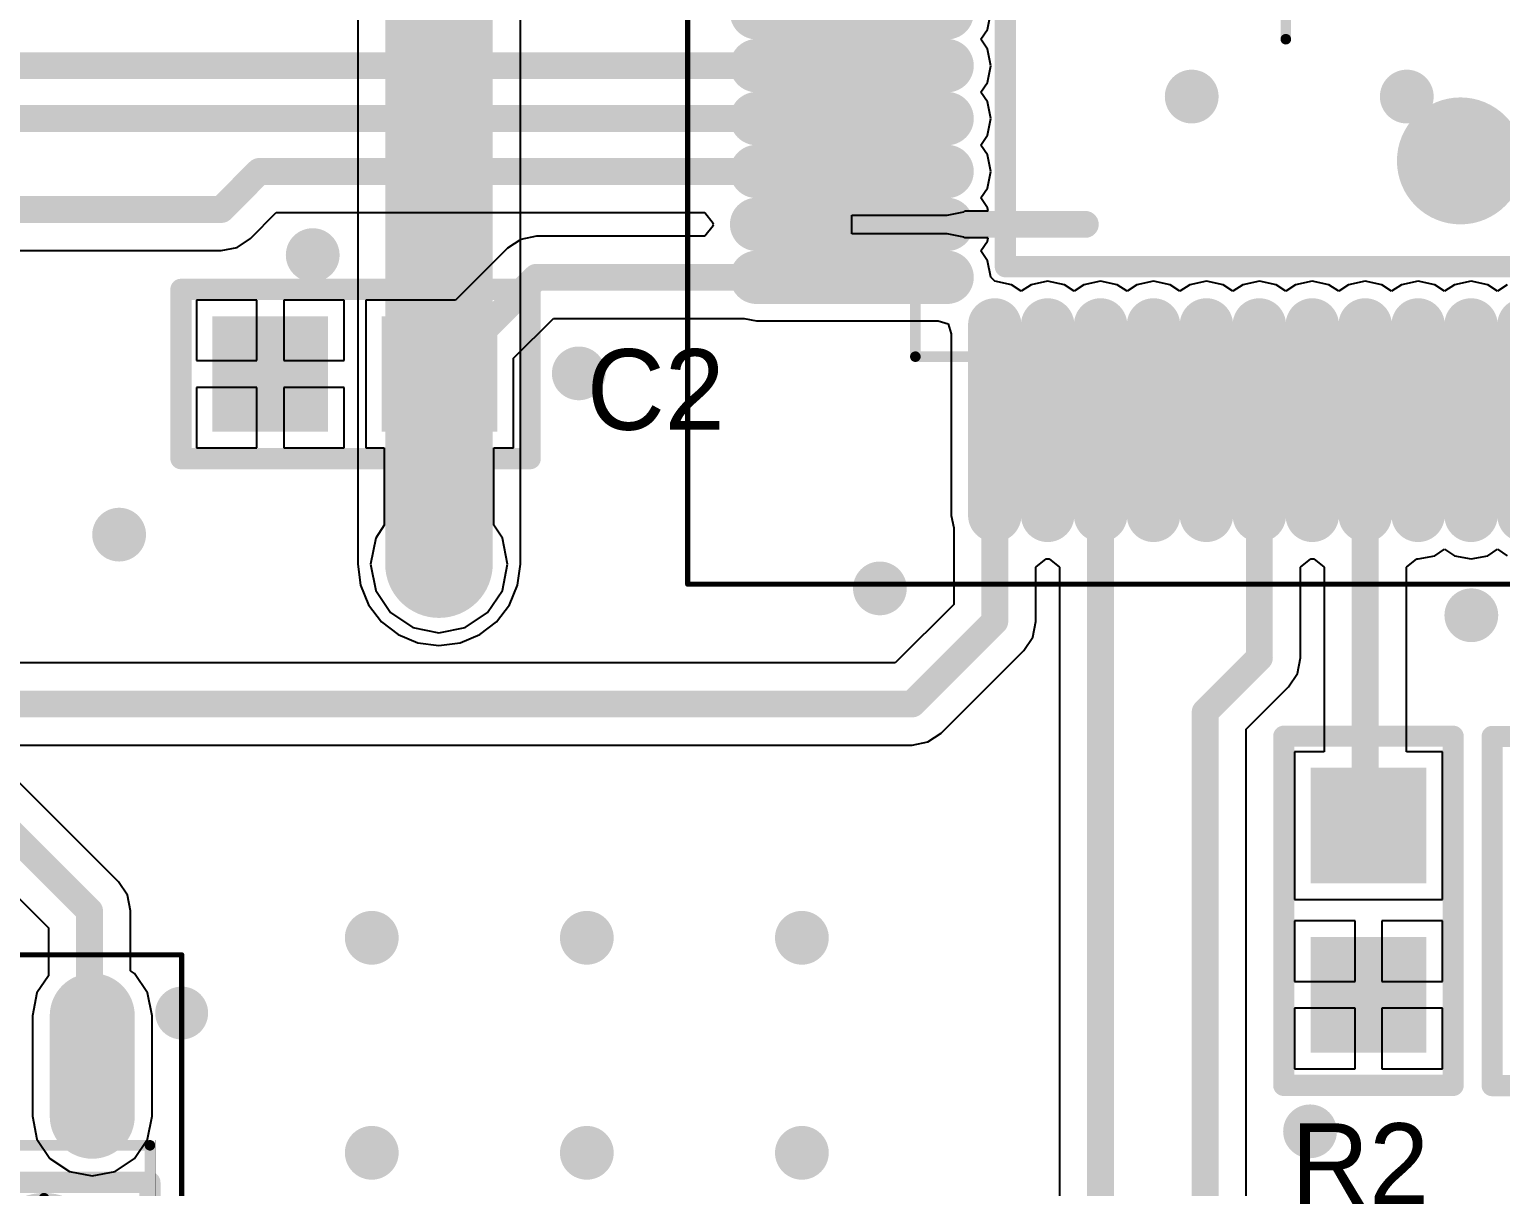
# Model space of a CAD drawing. Header units: millimetres. Extents: x 290 to 416, y 396 to 474.
# Drawn here: x 356.2 to 370.1, y 431.86 to 442.8 of the extents above; entities that cross this region are included whole.
import ezdxf

# ---------------------------------------------------------------- set-up
doc = ezdxf.new("R2010")
doc.units = ezdxf.units.MM
for name, color, linetype in [('BottomLayer', 5, 'Continuous'), ('BottomSolder', 6, 'Continuous'), ('Mechanical13', 56, 'Continuous'), ('Mechanical15', 56, 'Continuous'), ('Mechanical16', 56, 'Continuous'), ('MultiLayer', 9, 'Continuous'), ('TopLayer', 1, 'Continuous'), ('TopOverlay', 2, 'Continuous'), ('TopPaste', 8, 'Continuous'), ('TopSolder', 216, 'Continuous'), ('ViaHoleLayer', 16, 'Continuous')]:
    doc.layers.add(name, color=color, linetype=linetype)

# ---------------------------------------------------------------- blocks, each defined once
blk = doc.blocks.new('STM_LQFP48_M_2')
at = {"layer": 'Mechanical13', "const_width": 0.1}
for points in [[(3.5, 3.5), (-3.5, 3.5)], [(3.5, 3.5), (3.5, -3.5)]]:
    blk.add_lwpolyline(points, dxfattribs=at)
at = {"layer": 'Mechanical13', "const_width": 0.05}
blk.add_lwpolyline([(3.475, 3.5, 1), (3.525, 3.5, 1)], format="xyb", close=True, dxfattribs=at)
blk.add_lwpolyline([(3.475, 3.5, 1), (3.525, 3.5, 1)], format="xyb", close=True, dxfattribs=at)
at = {"layer": 'Mechanical15'}
for points, const_width in [([(5.65, 5.65), (-5.65, 5.65)], 0.05), ([(5.65, 5.65), (5.65, -5.65)], 0.05), ([(0, 0.5), (0, -0.5)], 0.1)]:
    blk.add_lwpolyline(points, dxfattribs=dict(at, const_width=const_width))
for points, const_width in [([(5.638, 5.65, 1), (5.663, 5.65, 1)], 0.025), ([(5.638, 5.65, 1), (5.663, 5.65, 1)], 0.025), ([(-0.025, 0.5, 1), (0.025, 0.5, 1)], 0.05)]:
    blk.add_lwpolyline(points, format="xyb", close=True, dxfattribs=dict(at, const_width=const_width))
at = {"layer": 'TopLayer', "const_width": 0.3}
for points in [[(-1.75, 5), (-1.75, 3.2)], [(-1.25, 5), (-1.25, 3.2)], [(-0.75, 5), (-0.75, 3.2)], [(-0.25, 5), (-0.25, 3.2)], [(0.25, 5), (0.25, 3.2)], [(0.75, 5), (0.75, 3.2)], [(1.25, 5), (1.25, 3.2)], [(1.75, 5), (1.75, 3.2)], [(2.25, 5), (2.25, 3.2)], [(2.75, 5), (2.75, 3.2)], [(3.2, 2.75), (5, 2.75)], [(3.2, 2.25), (5, 2.25)], [(3.2, 1.75), (5, 1.75)], [(3.2, 1.25), (5, 1.25)], [(3.2, 0.75), (5, 0.75)]]:
    blk.add_lwpolyline(points, dxfattribs=at)
at = {"layer": 'TopLayer', "const_width": 0.15}
for points in [[(-1.825, 5, 1), (-1.675, 5, 1)], [(-1.325, 5, 1), (-1.175, 5, 1)], [(-0.825, 5, 1), (-0.675, 5, 1)], [(-0.325, 5, 1), (-0.175, 5, 1)], [(0.175, 5, 1), (0.325, 5, 1)], [(0.675, 5, 1), (0.825, 5, 1)], [(1.175, 5, 1), (1.325, 5, 1)], [(1.675, 5, 1), (1.825, 5, 1)], [(2.175, 5, 1), (2.325, 5, 1)], [(2.675, 5, 1), (2.825, 5, 1)], [(-1.825, 3.2, 1), (-1.675, 3.2, 1)], [(-1.325, 3.2, 1), (-1.175, 3.2, 1)], [(-0.825, 3.2, 1), (-0.675, 3.2, 1)], [(-0.325, 3.2, 1), (-0.175, 3.2, 1)], [(0.175, 3.2, 1), (0.325, 3.2, 1)], [(0.675, 3.2, 1), (0.825, 3.2, 1)], [(1.175, 3.2, 1), (1.325, 3.2, 1)], [(1.675, 3.2, 1), (1.825, 3.2, 1)], [(2.175, 3.2, 1), (2.325, 3.2, 1)], [(2.675, 3.2, 1), (2.825, 3.2, 1)], [(3.125, 2.75, 1), (3.275, 2.75, 1)], [(4.925, 2.75, 1), (5.075, 2.75, 1)], [(3.125, 2.25, 1), (3.275, 2.25, 1)], [(4.925, 2.25, 1), (5.075, 2.25, 1)], [(3.125, 1.75, 1), (3.275, 1.75, 1)], [(4.925, 1.75, 1), (5.075, 1.75, 1)], [(3.125, 1.25, 1), (3.275, 1.25, 1)], [(4.925, 1.25, 1), (5.075, 1.25, 1)], [(3.125, 0.75, 1), (3.275, 0.75, 1)], [(4.925, 0.75, 1), (5.075, 0.75, 1)]]:
    blk.add_lwpolyline(points, format="xyb", close=True, dxfattribs=at)
at = {"layer": 'TopOverlay', "const_width": 0.2}
for points in [[(2.65, 2.65), (-2.65, 2.65)], [(2.65, 2.65), (2.65, -2.65)]]:
    blk.add_lwpolyline(points, dxfattribs=at)
at = {"layer": 'TopOverlay'}
for points, const_width in [([(2.6, 2.65, 1), (2.7, 2.65, 1)], 0.1), ([(2.6, 2.65, 1), (2.7, 2.65, 1)], 0.1), ([(-1.35, 1.65, 1), (-1.95, 1.65, 1)], 0.6), ([(-2.1, 1.65, 1), (-1.8, 1.65, 1)], 0.3), ([(-1.5, 1.65, 1), (-1.2, 1.65, 1)], 0.3)]:
    blk.add_lwpolyline(points, format="xyb", close=True, dxfattribs=dict(at, const_width=const_width))
at = {"layer": 'TopPaste', "const_width": 0.3}
for points in [[(-1.75, 5), (-1.75, 3.2)], [(-1.25, 5), (-1.25, 3.2)], [(-0.75, 5), (-0.75, 3.2)], [(-0.25, 5), (-0.25, 3.2)], [(0.25, 5), (0.25, 3.2)], [(0.75, 5), (0.75, 3.2)], [(1.25, 5), (1.25, 3.2)], [(1.75, 5), (1.75, 3.2)], [(2.25, 5), (2.25, 3.2)], [(2.75, 5), (2.75, 3.2)], [(3.2, 2.75), (5, 2.75)], [(3.2, 2.25), (5, 2.25)], [(3.2, 1.75), (5, 1.75)], [(3.2, 1.25), (5, 1.25)], [(3.2, 0.75), (5, 0.75)]]:
    blk.add_lwpolyline(points, dxfattribs=at)
at = {"layer": 'TopPaste', "const_width": 0.15}
for points in [[(-1.825, 5, 1), (-1.675, 5, 1)], [(-1.325, 5, 1), (-1.175, 5, 1)], [(-0.825, 5, 1), (-0.675, 5, 1)], [(-0.325, 5, 1), (-0.175, 5, 1)], [(0.175, 5, 1), (0.325, 5, 1)], [(0.675, 5, 1), (0.825, 5, 1)], [(1.175, 5, 1), (1.325, 5, 1)], [(1.675, 5, 1), (1.825, 5, 1)], [(2.175, 5, 1), (2.325, 5, 1)], [(2.675, 5, 1), (2.825, 5, 1)], [(-1.825, 3.2, 1), (-1.675, 3.2, 1)], [(-1.325, 3.2, 1), (-1.175, 3.2, 1)], [(-0.825, 3.2, 1), (-0.675, 3.2, 1)], [(-0.325, 3.2, 1), (-0.175, 3.2, 1)], [(0.175, 3.2, 1), (0.325, 3.2, 1)], [(0.675, 3.2, 1), (0.825, 3.2, 1)], [(1.175, 3.2, 1), (1.325, 3.2, 1)], [(1.675, 3.2, 1), (1.825, 3.2, 1)], [(2.175, 3.2, 1), (2.325, 3.2, 1)], [(2.675, 3.2, 1), (2.825, 3.2, 1)], [(3.125, 2.75, 1), (3.275, 2.75, 1)], [(4.925, 2.75, 1), (5.075, 2.75, 1)], [(3.125, 2.25, 1), (3.275, 2.25, 1)], [(4.925, 2.25, 1), (5.075, 2.25, 1)], [(3.125, 1.75, 1), (3.275, 1.75, 1)], [(4.925, 1.75, 1), (5.075, 1.75, 1)], [(3.125, 1.25, 1), (3.275, 1.25, 1)], [(4.925, 1.25, 1), (5.075, 1.25, 1)], [(3.125, 0.75, 1), (3.275, 0.75, 1)], [(4.925, 0.75, 1), (5.075, 0.75, 1)]]:
    blk.add_lwpolyline(points, format="xyb", close=True, dxfattribs=at)
at = {"layer": 'TopSolder', "const_width": 0.503}
for points in [[(-2.25, 5), (-2.25, 3.2)], [(-1.75, 5), (-1.75, 3.2)], [(-1.25, 5), (-1.25, 3.2)], [(-0.75, 5), (-0.75, 3.2)], [(-0.25, 5), (-0.25, 3.2)], [(0.25, 5), (0.25, 3.2)], [(0.75, 5), (0.75, 3.2)], [(1.25, 5), (1.25, 3.2)], [(1.75, 5), (1.75, 3.2)], [(2.25, 5), (2.25, 3.2)], [(2.75, 5), (2.75, 3.2)], [(3.2, 2.75), (5, 2.75)], [(3.2, 2.25), (5, 2.25)], [(3.2, 1.75), (5, 1.75)], [(3.2, 1.25), (5, 1.25)], [(3.2, 0.75), (5, 0.75)], [(3.2, 0.25), (5, 0.25)]]:
    blk.add_lwpolyline(points, dxfattribs=at)
at = {"layer": 'TopSolder', "const_width": 0.252}
for points in [[(-2.376, 5, 1), (-2.124, 5, 1)], [(-1.876, 5, 1), (-1.624, 5, 1)], [(-1.376, 5, 1), (-1.124, 5, 1)], [(-0.876, 5, 1), (-0.624, 5, 1)], [(-0.376, 5, 1), (-0.124, 5, 1)], [(0.124, 5, 1), (0.376, 5, 1)], [(0.624, 5, 1), (0.876, 5, 1)], [(1.124, 5, 1), (1.376, 5, 1)], [(1.624, 5, 1), (1.876, 5, 1)], [(2.124, 5, 1), (2.376, 5, 1)], [(2.624, 5, 1), (2.876, 5, 1)], [(-2.376, 3.2, 1), (-2.124, 3.2, 1)], [(-1.876, 3.2, 1), (-1.624, 3.2, 1)], [(-1.376, 3.2, 1), (-1.124, 3.2, 1)], [(-0.876, 3.2, 1), (-0.624, 3.2, 1)], [(-0.376, 3.2, 1), (-0.124, 3.2, 1)], [(0.124, 3.2, 1), (0.376, 3.2, 1)], [(0.624, 3.2, 1), (0.876, 3.2, 1)], [(1.124, 3.2, 1), (1.376, 3.2, 1)], [(1.624, 3.2, 1), (1.876, 3.2, 1)], [(2.124, 3.2, 1), (2.376, 3.2, 1)], [(2.624, 3.2, 1), (2.876, 3.2, 1)], [(3.074, 2.75, 1), (3.326, 2.75, 1)], [(4.874, 2.75, 1), (5.126, 2.75, 1)], [(3.074, 2.25, 1), (3.326, 2.25, 1)], [(4.874, 2.25, 1), (5.126, 2.25, 1)], [(3.074, 1.75, 1), (3.326, 1.75, 1)], [(4.874, 1.75, 1), (5.126, 1.75, 1)], [(3.074, 1.25, 1), (3.326, 1.25, 1)], [(4.874, 1.25, 1), (5.126, 1.25, 1)], [(3.074, 0.75, 1), (3.326, 0.75, 1)], [(4.874, 0.75, 1), (5.126, 0.75, 1)], [(3.074, 0.25, 1), (3.326, 0.25, 1)], [(4.874, 0.25, 1), (5.126, 0.25, 1)]]:
    blk.add_lwpolyline(points, format="xyb", close=True, dxfattribs=at)
blk = doc.blocks.new('0603_4')
at = {"layer": 'TopLayer'}
for points in [[(0.553, -1.201), (0.553, -0.312), (-0.336, -1.201), (-0.336, -0.312)], [(0.553, -2.8), (0.553, -1.911), (-0.336, -2.8), (-0.336, -1.911)]]:
    blk.add_solid(points, dxfattribs=at)
at = {"layer": 'TopOverlay', "const_width": 0.2}
for points in [[(0.908, 0.1), (-0.692, 0.1)], [(-0.692, -3.2), (-0.692, 0.1)], [(0.908, -3.2), (0.908, 0.1)], [(0.908, -3.2), (-0.692, -3.2)]]:
    blk.add_lwpolyline(points, dxfattribs=at)
at = {"layer": 'TopOverlay', "const_width": 0.1}
for points in [[(-0.742, 0.1, 1), (-0.642, 0.1, 1)], [(-0.742, 0.1, 1), (-0.642, 0.1, 1)], [(0.858, 0.1, 1), (0.958, 0.1, 1)], [(0.858, 0.1, 1), (0.958, 0.1, 1)], [(-0.742, -3.2, 1), (-0.642, -3.2, 1)], [(-0.742, -3.2, 1), (-0.642, -3.2, 1)], [(0.858, -3.2, 1), (0.958, -3.2, 1)], [(0.858, -3.2, 1), (0.958, -3.2, 1)]]:
    blk.add_lwpolyline(points, format="xyb", close=True, dxfattribs=at)
at = {"layer": 'TopPaste'}
for points in [[(0.553, -1.201), (0.553, -0.312), (-0.336, -1.201), (-0.336, -0.312)], [(0.553, -2.8), (0.553, -1.911), (-0.336, -2.8), (-0.336, -1.911)]]:
    blk.add_solid(points, dxfattribs=at)
at = {"layer": 'TopSolder'}
for points in [[(0.654, -1.302), (0.654, -0.21), (-0.438, -1.302), (-0.438, -0.21)], [(0.654, -2.902), (0.654, -1.81), (-0.438, -2.902), (-0.438, -1.81)]]:
    blk.add_solid(points, dxfattribs=at)
blk = doc.blocks.new('0603_5')
at = {"layer": 'TopLayer'}
for points in [[(0.553, -1.201), (0.553, -0.312), (-0.336, -1.201), (-0.336, -0.312)], [(0.553, -2.8), (0.553, -1.911), (-0.336, -2.8), (-0.336, -1.911)]]:
    blk.add_solid(points, dxfattribs=at)
at = {"layer": 'TopOverlay', "const_width": 0.2}
for points in [[(-0.692, 0.1), (0.908, 0.1)], [(-0.692, -3.2), (-0.692, 0.1)], [(0.908, -3.2), (0.908, 0.1)], [(-0.692, -3.2), (0.908, -3.2)]]:
    blk.add_lwpolyline(points, dxfattribs=at)
at = {"layer": 'TopOverlay', "const_width": 0.1}
for points in [[(-0.742, 0.1, 1), (-0.642, 0.1, 1)], [(-0.742, 0.1, 1), (-0.642, 0.1, 1)], [(0.858, 0.1, 1), (0.958, 0.1, 1)], [(0.858, 0.1, 1), (0.958, 0.1, 1)], [(-0.742, -3.2, 1), (-0.642, -3.2, 1)], [(-0.742, -3.2, 1), (-0.642, -3.2, 1)], [(0.858, -3.2, 1), (0.958, -3.2, 1)], [(0.858, -3.2, 1), (0.958, -3.2, 1)]]:
    blk.add_lwpolyline(points, format="xyb", close=True, dxfattribs=at)
at = {"layer": 'TopPaste'}
for points in [[(0.553, -1.201), (0.553, -0.312), (-0.336, -1.201), (-0.336, -0.312)], [(0.553, -2.8), (0.553, -1.911), (-0.336, -2.8), (-0.336, -1.911)]]:
    blk.add_solid(points, dxfattribs=at)
at = {"layer": 'TopSolder'}
for points in [[(0.654, -1.302), (0.654, -0.21), (-0.438, -1.302), (-0.438, -0.21)], [(0.654, -2.902), (0.654, -1.81), (-0.438, -2.902), (-0.438, -1.81)]]:
    blk.add_solid(points, dxfattribs=at)
blk = doc.blocks.new('0603_30')
at = {"layer": 'TopLayer'}
for points in [[(0.553, -1.201), (0.553, -0.312), (-0.336, -1.201), (-0.336, -0.312)], [(0.553, -2.8), (0.553, -1.911), (-0.336, -2.8), (-0.336, -1.911)]]:
    blk.add_solid(points, dxfattribs=at)
at = {"layer": 'TopOverlay', "const_width": 0.2}
for points in [[(-0.692, 0.1), (-0.692, -3.2)], [(0.908, 0.1), (-0.692, 0.1)], [(0.908, 0.1), (0.908, -3.2)], [(0.908, -3.2), (-0.692, -3.2)]]:
    blk.add_lwpolyline(points, dxfattribs=at)
at = {"layer": 'TopOverlay', "const_width": 0.1}
for points in [[(-0.742, 0.1, 1), (-0.642, 0.1, 1)], [(-0.742, 0.1, 1), (-0.642, 0.1, 1)], [(0.858, 0.1, 1), (0.958, 0.1, 1)], [(0.858, 0.1, 1), (0.958, 0.1, 1)], [(-0.742, -3.2, 1), (-0.642, -3.2, 1)], [(-0.742, -3.2, 1), (-0.642, -3.2, 1)], [(0.858, -3.2, 1), (0.958, -3.2, 1)], [(0.858, -3.2, 1), (0.958, -3.2, 1)]]:
    blk.add_lwpolyline(points, format="xyb", close=True, dxfattribs=at)
at = {"layer": 'TopPaste'}
for points in [[(0.553, -1.201), (0.553, -0.312), (-0.336, -1.201), (-0.336, -0.312)], [(0.553, -2.8), (0.553, -1.911), (-0.336, -2.8), (-0.336, -1.911)]]:
    blk.add_solid(points, dxfattribs=at)
at = {"layer": 'TopSolder'}
for points in [[(0.654, -1.302), (0.654, -0.21), (-0.438, -1.302), (-0.438, -0.21)], [(0.654, -2.902), (0.654, -1.81), (-0.438, -2.902), (-0.438, -1.81)]]:
    blk.add_solid(points, dxfattribs=at)
blk = doc.blocks.new('SO8_47')
at = {"layer": 'Mechanical15'}
for p, q in [((-0.117, 0.178), (-0.008, 0.287)), ((-0.008, 0.287), (-0.008, -0.475)), ((-0.19, 0.141), (-0.117, 0.178))]:
    blk.add_line(p, q, dxfattribs=at)
at = {"layer": 'Mechanical15', "const_width": 0.1}
for points in [[(-1.925, -2.475), (-1.925, 2.425)], [(1.975, 2.425), (-1.925, 2.425)], [(1.975, -2.475), (1.975, 2.425)], [(1.975, -2.475), (-1.925, -2.475)]]:
    blk.add_lwpolyline(points, dxfattribs=at)
at = {"layer": 'Mechanical15'}
for points, const_width in [([(-1.95, 2.425, 1), (-1.9, 2.425, 1)], 0.05), ([(-1.95, 2.425, 1), (-1.9, 2.425, 1)], 0.05), ([(1.95, 2.425, 1), (2, 2.425, 1)], 0.05), ([(1.95, 2.425, 1), (2, 2.425, 1)], 0.05), ([(-0.425, 1.425, 1), (-1.425, 1.425, 1)], 0.1), ([(-1.45, 1.425, 1), (-1.4, 1.425, 1)], 0.05), ([(-0.45, 1.425, 1), (-0.4, 1.425, 1)], 0.05), ([(-1.95, -2.475, 1), (-1.9, -2.475, 1)], 0.05), ([(-1.95, -2.475, 1), (-1.9, -2.475, 1)], 0.05), ([(1.95, -2.475, 1), (2, -2.475, 1)], 0.05), ([(1.95, -2.475, 1), (2, -2.475, 1)], 0.05)]:
    blk.add_lwpolyline(points, format="xyb", close=True, dxfattribs=dict(at, const_width=const_width))
at = {"layer": 'Mechanical16'}
for points, const_width in [([(-3.725, -2.775), (-3.725, 2.725)], 0.05), ([(3.775, 2.725), (-3.725, 2.725)], 0.05), ([(3.775, -2.775), (3.775, 2.725)], 0.05), ([(-1.975, -2.525), (-1.975, 2.475)], 0.001), ([(2.025, 2.475), (-1.975, 2.475)], 0.001), ([(2.025, -2.525), (2.025, 2.475)], 0.001), ([(0.025, -0.525), (0.025, 0.475)], 0.05), ([(0.525, -0.025), (-0.475, -0.025)], 0.05), ([(2.025, -2.525), (-1.975, -2.525)], 0.001), ([(3.775, -2.775), (-3.725, -2.775)], 0.05)]:
    blk.add_lwpolyline(points, dxfattribs=dict(at, const_width=const_width))
for points, const_width in [([(-3.737, 2.725, 1), (-3.712, 2.725, 1)], 0.025), ([(-3.737, 2.725, 1), (-3.712, 2.725, 1)], 0.025), ([(3.763, 2.725, 1), (3.788, 2.725, 1)], 0.025), ([(3.763, 2.725, 1), (3.788, 2.725, 1)], 0.025), ([(-1.975, 2.475, 1), (-1.974, 2.475, 1)], 0.0005), ([(-1.975, 2.475, 1), (-1.974, 2.475, 1)], 0.0005), ([(2.025, 2.475, 1), (2.026, 2.475, 1)], 0.0005), ([(2.025, 2.475, 1), (2.026, 2.475, 1)], 0.0005), ([(0.013, 0.475, 1), (0.038, 0.475, 1)], 0.025), ([(0.375, -0.025, 1), (-0.325, -0.025, 1)], 0.05), ([(-0.487, -0.025, 1), (-0.462, -0.025, 1)], 0.025), ([(-0.337, -0.025, 1), (-0.312, -0.025, 1)], 0.025), ([(0.363, -0.025, 1), (0.388, -0.025, 1)], 0.025), ([(0.513, -0.025, 1), (0.538, -0.025, 1)], 0.025), ([(0.013, -0.525, 1), (0.038, -0.525, 1)], 0.025), ([(-1.975, -2.525, 1), (-1.974, -2.525, 1)], 0.0005), ([(-1.975, -2.525, 1), (-1.974, -2.525, 1)], 0.0005), ([(2.025, -2.525, 1), (2.026, -2.525, 1)], 0.0005), ([(2.025, -2.525, 1), (2.026, -2.525, 1)], 0.0005), ([(-3.737, -2.775, 1), (-3.712, -2.775, 1)], 0.025), ([(-3.737, -2.775, 1), (-3.712, -2.775, 1)], 0.025), ([(3.763, -2.775, 1), (3.788, -2.775, 1)], 0.025), ([(3.763, -2.775, 1), (3.788, -2.775, 1)], 0.025)]:
    blk.add_lwpolyline(points, format="xyb", close=True, dxfattribs=dict(at, const_width=const_width))
at = {"layer": 'TopLayer', "const_width": 0.6}
for points in [[(-2.2, 1.88), (-3.15, 1.88)], [(3.2, 1.88), (2.25, 1.88)], [(-2.2, 0.61), (-3.15, 0.61)], [(3.2, 0.61), (2.25, 0.61)], [(-2.2, -0.66), (-3.15, -0.66)], [(3.2, -0.66), (2.25, -0.66)], [(-2.2, -1.93), (-3.15, -1.93)], [(3.2, -1.93), (2.25, -1.93)]]:
    blk.add_lwpolyline(points, dxfattribs=at)
at = {"layer": 'TopLayer', "const_width": 0.3}
for points in [[(-3.3, 1.88, 1), (-3, 1.88, 1)], [(-2.35, 1.88, 1), (-2.05, 1.88, 1)], [(2.1, 1.88, 1), (2.4, 1.88, 1)], [(3.05, 1.88, 1), (3.35, 1.88, 1)], [(-3.3, 0.61, 1), (-3, 0.61, 1)], [(-2.35, 0.61, 1), (-2.05, 0.61, 1)], [(2.1, 0.61, 1), (2.4, 0.61, 1)], [(3.05, 0.61, 1), (3.35, 0.61, 1)], [(-3.3, -0.66, 1), (-3, -0.66, 1)], [(-2.35, -0.66, 1), (-2.05, -0.66, 1)], [(2.1, -0.66, 1), (2.4, -0.66, 1)], [(3.05, -0.66, 1), (3.35, -0.66, 1)], [(-3.3, -1.93, 1), (-3, -1.93, 1)], [(-2.35, -1.93, 1), (-2.05, -1.93, 1)], [(2.1, -1.93, 1), (2.4, -1.93, 1)], [(3.05, -1.93, 1), (3.35, -1.93, 1)]]:
    blk.add_lwpolyline(points, format="xyb", close=True, dxfattribs=at)
at = {"layer": 'TopOverlay'}
for points, const_width in [([(-3.05, 2.725, 1), (-3.3, 2.725, 1)], 0.25), ([(-3.362, 2.725, 1), (-3.237, 2.725, 1)], 0.125), ([(-3.112, 2.725, 1), (-2.987, 2.725, 1)], 0.125), ([(-1.625, 2.425, 1), (-1.525, 2.425, 1)], 0.1), ([(-1.625, 2.425, 1), (-1.525, 2.425, 1)], 0.1), ([(1.575, 2.425, 1), (1.675, 2.425, 1)], 0.1), ([(1.575, 2.425, 1), (1.675, 2.425, 1)], 0.1), ([(-0.325, 1.425, 1), (-0.825, 1.425, 1)], 0.5), ([(-0.95, 1.425, 1), (-0.7, 1.425, 1)], 0.25), ([(-0.45, 1.425, 1), (-0.2, 1.425, 1)], 0.25), ([(-1.625, -2.475, 1), (-1.525, -2.475, 1)], 0.1), ([(-1.625, -2.475, 1), (-1.525, -2.475, 1)], 0.1), ([(1.575, -2.475, 1), (1.675, -2.475, 1)], 0.1), ([(1.575, -2.475, 1), (1.675, -2.475, 1)], 0.1)]:
    blk.add_lwpolyline(points, format="xyb", close=True, dxfattribs=dict(at, const_width=const_width))
at = {"layer": 'TopOverlay', "const_width": 0.2}
for points in [[(-1.575, -2.475), (-1.575, 2.425)], [(1.625, 2.425), (-1.575, 2.425)], [(1.625, -2.475), (1.625, 2.425)], [(1.625, -2.475), (-1.575, -2.475)]]:
    blk.add_lwpolyline(points, dxfattribs=at)
at = {"layer": 'TopPaste', "const_width": 0.6}
for points in [[(-2.2, 1.88), (-3.15, 1.88)], [(3.2, 1.88), (2.25, 1.88)], [(-2.2, 0.61), (-3.15, 0.61)], [(3.2, 0.61), (2.25, 0.61)], [(-2.2, -0.66), (-3.15, -0.66)], [(3.2, -0.66), (2.25, -0.66)], [(-2.2, -1.93), (-3.15, -1.93)], [(3.2, -1.93), (2.25, -1.93)]]:
    blk.add_lwpolyline(points, dxfattribs=at)
at = {"layer": 'TopPaste', "const_width": 0.3}
for points in [[(-3.3, 1.88, 1), (-3, 1.88, 1)], [(-2.35, 1.88, 1), (-2.05, 1.88, 1)], [(2.1, 1.88, 1), (2.4, 1.88, 1)], [(3.05, 1.88, 1), (3.35, 1.88, 1)], [(-3.3, 0.61, 1), (-3, 0.61, 1)], [(-2.35, 0.61, 1), (-2.05, 0.61, 1)], [(2.1, 0.61, 1), (2.4, 0.61, 1)], [(3.05, 0.61, 1), (3.35, 0.61, 1)], [(-3.3, -0.66, 1), (-3, -0.66, 1)], [(-2.35, -0.66, 1), (-2.05, -0.66, 1)], [(2.1, -0.66, 1), (2.4, -0.66, 1)], [(3.05, -0.66, 1), (3.35, -0.66, 1)], [(-3.3, -1.93, 1), (-3, -1.93, 1)], [(-2.35, -1.93, 1), (-2.05, -1.93, 1)], [(2.1, -1.93, 1), (2.4, -1.93, 1)], [(3.05, -1.93, 1), (3.35, -1.93, 1)]]:
    blk.add_lwpolyline(points, format="xyb", close=True, dxfattribs=at)
at = {"layer": 'TopSolder', "const_width": 0.803}
for points in [[(-2.2, 1.88), (-3.15, 1.88)], [(3.2, 1.88), (2.25, 1.88)], [(-2.2, 0.61), (-3.15, 0.61)], [(3.2, 0.61), (2.25, 0.61)], [(-2.2, -0.66), (-3.15, -0.66)], [(3.2, -0.66), (2.25, -0.66)], [(-2.2, -1.93), (-3.15, -1.93)], [(3.2, -1.93), (2.25, -1.93)]]:
    blk.add_lwpolyline(points, dxfattribs=at)
at = {"layer": 'TopSolder', "const_width": 0.402}
for points in [[(-3.35, 1.88, 1), (-2.949, 1.88, 1)], [(-2.4, 1.88, 1), (-1.999, 1.88, 1)], [(2.05, 1.88, 1), (2.451, 1.88, 1)], [(3, 1.88, 1), (3.401, 1.88, 1)], [(-3.35, 0.61, 1), (-2.949, 0.61, 1)], [(-2.4, 0.61, 1), (-1.999, 0.61, 1)], [(2.05, 0.61, 1), (2.451, 0.61, 1)], [(3, 0.61, 1), (3.401, 0.61, 1)], [(-3.35, -0.66, 1), (-2.949, -0.66, 1)], [(-2.4, -0.66, 1), (-1.999, -0.66, 1)], [(2.05, -0.66, 1), (2.451, -0.66, 1)], [(3, -0.66, 1), (3.401, -0.66, 1)], [(-3.35, -1.93, 1), (-2.949, -1.93, 1)], [(-2.4, -1.93, 1), (-1.999, -1.93, 1)], [(2.05, -1.93, 1), (2.451, -1.93, 1)], [(3, -1.93, 1), (3.401, -1.93, 1)]]:
    blk.add_lwpolyline(points, format="xyb", close=True, dxfattribs=at)

msp = doc.modelspace()

# ---------------------------------------------------------------- linework, layer by layer
at = {"layer": 'BottomLayer'}
for p, q in [((359.302, 449.389), (359.302, 437.744)), ((360.839, 437.744), (360.839, 448.938)), ((359.302, 437.744), (359.328, 437.545)), ((360.813, 437.545), (360.839, 437.744)), ((359.328, 437.545), (359.405, 437.359)), ((360.736, 437.359), (360.813, 437.545)), ((359.405, 437.359), (359.527, 437.2)), ((360.614, 437.2), (360.736, 437.359)), ((359.527, 437.2), (359.686, 437.078)), ((360.455, 437.078), (360.614, 437.2)), ((359.686, 437.078), (359.871, 437.001)), ((360.269, 437.001), (360.455, 437.078)), ((359.871, 437.001), (360.07, 436.975)), ((360.07, 436.975), (360.269, 437.001))]:
    msp.add_line(p, q, dxfattribs=at)
at = {"layer": 'BottomLayer', "const_width": 1.016}
msp.add_lwpolyline([(360.07, 437.744), (360.07, 449.707)], dxfattribs=at)
at = {"layer": 'BottomLayer'}
for points, const_width in [([(367.055, 442.163, 1), (367.309, 442.163, 1)], 0.254), ([(369.087, 442.163, 1), (369.341, 442.163, 1)], 0.254), ([(358.75, 440.665, 1), (359.004, 440.665, 1)], 0.254), ([(361.264, 439.547, 1), (361.518, 439.547, 1)], 0.254), ([(356.921, 438.023, 1), (357.175, 438.023, 1)], 0.254), ([(359.816, 437.744, 1), (360.324, 437.744, 1)], 0.508), ([(359.88, 437.744, 1), (360.261, 437.744, 1)], 0.381), ([(364.109, 437.515, 1), (364.363, 437.515, 1)], 0.254), ([(369.697, 437.261, 1), (369.951, 437.261, 1)], 0.254), ([(359.308, 434.213, 1), (359.562, 434.213, 1)], 0.254), ([(361.34, 434.213, 1), (361.594, 434.213, 1)], 0.254), ([(363.372, 434.213, 1), (363.626, 434.213, 1)], 0.254), ([(368.173, 432.384, 1), (368.427, 432.384, 1)], 0.254), ([(359.308, 432.181, 1), (359.562, 432.181, 1)], 0.254), ([(361.34, 432.181, 1), (361.594, 432.181, 1)], 0.254), ([(363.372, 432.181, 1), (363.626, 432.181, 1)], 0.254)]:
    msp.add_lwpolyline(points, format="xyb", close=True, dxfattribs=dict(at, const_width=const_width))
at = {"layer": 'BottomSolder', "const_width": 0.483}
msp.add_lwpolyline([(359.829, 437.744, 1), (360.312, 437.744, 1)], format="xyb", close=True, dxfattribs=at)
at = {"layer": 'MultiLayer'}
for points, const_width in [([(367.055, 442.163, 1), (367.309, 442.163, 1)], 0.254), ([(369.087, 442.163, 1), (369.341, 442.163, 1)], 0.254), ([(358.75, 440.665, 1), (359.004, 440.665, 1)], 0.254), ([(361.264, 439.547, 1), (361.518, 439.547, 1)], 0.254), ([(356.921, 438.023, 1), (357.175, 438.023, 1)], 0.254), ([(359.88, 437.744, 1), (360.261, 437.744, 1)], 0.381), ([(364.109, 437.515, 1), (364.363, 437.515, 1)], 0.254), ([(369.697, 437.261, 1), (369.951, 437.261, 1)], 0.254), ([(359.308, 434.213, 1), (359.562, 434.213, 1)], 0.254), ([(361.34, 434.213, 1), (361.594, 434.213, 1)], 0.254), ([(363.372, 434.213, 1), (363.626, 434.213, 1)], 0.254), ([(368.173, 432.384, 1), (368.427, 432.384, 1)], 0.254), ([(359.308, 432.181, 1), (359.562, 432.181, 1)], 0.254), ([(361.34, 432.181, 1), (361.594, 432.181, 1)], 0.254), ([(363.372, 432.181, 1), (363.626, 432.181, 1)], 0.254)]:
    msp.add_lwpolyline(points, format="xyb", close=True, dxfattribs=dict(at, const_width=const_width))
at = {"layer": 'TopLayer'}
for p, q in [((365.252, 442.797), (365.283, 442.955)), ((365.19, 442.705), (365.252, 442.797)), ((365.252, 442.612), (365.19, 442.705)), ((365.283, 442.455), (365.252, 442.612)), ((365.252, 442.297), (365.283, 442.455)), ((365.19, 442.205), (365.252, 442.297)), ((365.252, 442.112), (365.19, 442.205)), ((365.283, 441.955), (365.252, 442.112)), ((365.252, 441.797), (365.283, 441.955)), ((365.19, 441.705), (365.252, 441.797)), ((365.252, 441.612), (365.19, 441.705)), ((365.283, 441.455), (365.252, 441.612)), ((365.252, 441.297), (365.283, 441.455)), ((365.19, 441.205), (365.252, 441.297)), ((365.252, 441.112), (365.19, 441.205)), ((358.288, 440.822), (358.532, 441.066)), ((358.532, 441.066), (362.582, 441.066)), ((362.582, 441.066), (362.662, 440.968)), ((363.971, 440.867), (363.971, 441.043)), ((363.971, 441.043), (364.871, 441.043)), ((364.871, 441.043), (365.029, 441.074)), ((365.029, 441.074), (365.04, 441.082)), ((365.04, 441.082), (365.258, 441.082)), ((365.258, 441.082), (365.252, 441.112)), ((362.662, 440.941), (362.582, 440.843)), ((362.662, 440.968), (362.659, 440.955)), ((362.659, 440.955), (362.662, 440.941)), ((358.162, 440.738), (358.288, 440.822)), ((360.842, 440.813), (360.716, 440.729)), ((360.99, 440.843), (360.842, 440.813)), ((362.582, 440.843), (360.99, 440.843)), ((364.871, 440.867), (363.971, 440.867)), ((365.029, 440.835), (364.871, 440.867)), ((365.04, 440.828), (365.029, 440.835)), ((365.258, 440.828), (365.04, 440.828)), ((365.19, 440.705), (365.252, 440.797)), ((365.252, 440.797), (365.258, 440.828)), ((351.05, 440.708), (358.013, 440.708)), ((358.013, 440.708), (358.162, 440.738)), ((360.716, 440.729), (360.226, 440.239)), ((365.252, 440.612), (365.19, 440.705)), ((365.283, 440.455), (365.252, 440.612)), ((365.321, 440.417), (365.283, 440.455)), ((365.479, 440.385), (365.321, 440.417)), ((365.571, 440.323), (365.479, 440.385)), ((365.664, 440.385), (365.571, 440.323)), ((365.821, 440.417), (365.664, 440.385)), ((365.979, 440.385), (365.821, 440.417)), ((366.071, 440.323), (365.979, 440.385)), ((366.164, 440.385), (366.071, 440.323)), ((366.321, 440.417), (366.164, 440.385)), ((366.479, 440.385), (366.321, 440.417)), ((366.571, 440.323), (366.479, 440.385)), ((366.664, 440.385), (366.571, 440.323)), ((366.821, 440.417), (366.664, 440.385)), ((366.979, 440.385), (366.821, 440.417)), ((367.071, 440.323), (366.979, 440.385)), ((367.164, 440.385), (367.071, 440.323)), ((367.321, 440.417), (367.164, 440.385)), ((367.479, 440.385), (367.321, 440.417)), ((367.571, 440.323), (367.479, 440.385)), ((367.664, 440.385), (367.571, 440.323)), ((367.821, 440.417), (367.664, 440.385)), ((367.979, 440.385), (367.821, 440.417)), ((368.071, 440.323), (367.979, 440.385)), ((368.164, 440.385), (368.071, 440.323)), ((368.321, 440.417), (368.164, 440.385)), ((368.479, 440.385), (368.321, 440.417)), ((368.571, 440.323), (368.479, 440.385)), ((368.664, 440.385), (368.571, 440.323)), ((368.821, 440.417), (368.664, 440.385)), ((368.979, 440.385), (368.821, 440.417)), ((369.071, 440.323), (368.979, 440.385)), ((369.164, 440.385), (369.071, 440.323)), ((369.321, 440.417), (369.164, 440.385)), ((369.479, 440.385), (369.321, 440.417)), ((369.571, 440.323), (369.479, 440.385)), ((369.664, 440.385), (369.571, 440.323)), ((369.821, 440.417), (369.664, 440.385)), ((369.979, 440.385), (369.821, 440.417)), ((370.071, 440.323), (369.979, 440.385)), ((370.164, 440.385), (370.071, 440.323)), ((358.349, 440.239), (357.778, 440.239)), ((357.778, 440.239), (357.778, 439.668)), ((358.349, 439.668), (358.349, 440.239)), ((359.175, 440.239), (358.603, 440.239)), ((358.603, 440.239), (358.603, 439.668)), ((359.175, 439.668), (359.175, 440.239)), ((360.226, 440.239), (359.378, 440.239)), ((359.378, 440.239), (359.378, 438.842)), ((360.775, 439.69), (361.151, 440.066)), ((361.151, 440.066), (362.954, 440.066)), ((362.954, 440.066), (363.071, 440.043)), ((363.071, 440.043), (364.788, 440.043)), ((364.788, 440.043), (364.88, 440.014)), ((364.88, 440.014), (364.909, 439.921)), ((364.909, 439.921), (364.909, 438.205)), ((357.778, 439.668), (358.349, 439.668)), ((358.603, 439.668), (359.175, 439.668)), ((360.775, 438.842), (360.775, 439.69)), ((358.349, 439.414), (357.778, 439.414)), ((357.778, 439.414), (357.778, 438.842)), ((358.349, 438.842), (358.349, 439.414)), ((359.175, 439.414), (358.603, 439.414)), ((358.603, 439.414), (358.603, 438.842)), ((359.175, 438.842), (359.175, 439.414)), ((357.778, 438.842), (358.349, 438.842)), ((358.603, 438.842), (359.175, 438.842)), ((359.378, 438.842), (359.552, 438.842)), ((359.552, 438.842), (359.552, 438.111)), ((360.588, 438.111), (360.588, 438.842)), ((360.588, 438.842), (360.775, 438.842)), ((364.909, 438.205), (364.933, 438.087)), ((359.472, 437.991), (359.423, 437.744)), ((359.552, 438.111), (359.472, 437.991)), ((360.669, 437.991), (360.588, 438.111)), ((360.718, 437.744), (360.669, 437.991)), ((364.933, 438.087), (364.933, 437.364)), ((369.479, 437.824), (369.571, 437.886)), ((369.571, 437.886), (369.664, 437.824)), ((369.979, 437.824), (370.071, 437.886)), ((370.071, 437.886), (370.164, 437.824)), ((359.423, 437.744), (359.472, 437.496)), ((360.669, 437.496), (360.718, 437.744)), ((365.71, 437.715), (365.808, 437.795)), ((365.71, 437.203), (365.71, 437.715)), ((365.808, 437.795), (365.821, 437.793)), ((365.821, 437.793), (365.835, 437.795)), ((365.835, 437.795), (365.933, 437.715)), ((365.933, 437.715), (365.933, 428.124)), ((368.21, 437.715), (368.308, 437.795)), ((368.21, 436.859), (368.21, 437.715)), ((368.308, 437.795), (368.321, 437.793)), ((368.321, 437.793), (368.335, 437.795)), ((368.335, 437.795), (368.433, 437.715)), ((368.433, 437.715), (368.433, 435.972)), ((369.21, 437.715), (369.308, 437.795)), ((369.21, 435.972), (369.21, 437.715)), ((369.308, 437.795), (369.321, 437.793)), ((369.321, 437.793), (369.479, 437.824)), ((369.664, 437.824), (369.821, 437.793)), ((369.821, 437.793), (369.979, 437.824)), ((359.472, 437.496), (359.613, 437.286)), ((360.528, 437.286), (360.669, 437.496)), ((359.613, 437.286), (359.823, 437.145)), ((360.318, 437.145), (360.528, 437.286)), ((364.933, 437.364), (364.38, 436.811)), ((365.68, 437.055), (365.71, 437.203)), ((359.823, 437.145), (360.07, 437.096)), ((360.07, 437.096), (360.318, 437.145)), ((365.596, 436.929), (365.68, 437.055)), ((364.815, 436.148), (365.596, 436.929)), ((364.38, 436.811), (352.865, 436.811)), ((368.18, 436.71), (368.21, 436.859)), ((368.096, 436.584), (368.18, 436.71)), ((367.698, 436.186), (368.096, 436.584)), ((367.698, 430.594), (367.698, 436.186)), ((364.541, 436.034), (364.689, 436.064)), ((364.689, 436.064), (364.815, 436.148)), ((357.043, 434.742), (355.877, 435.907)), ((355.93, 436.034), (364.541, 436.034)), ((368.433, 435.972), (368.154, 435.972)), ((368.154, 435.972), (368.154, 434.575)), ((369.551, 435.972), (369.21, 435.972)), ((369.551, 434.575), (369.551, 435.972)), ((355.388, 435.298), (356.38, 434.306)), ((357.127, 434.616), (357.043, 434.742)), ((357.157, 434.467), (357.127, 434.616)), ((368.154, 434.575), (369.551, 434.575)), ((357.157, 433.9), (357.157, 434.467)), ((368.725, 434.372), (368.154, 434.372)), ((368.154, 434.372), (368.154, 433.801)), ((368.725, 433.801), (368.725, 434.372)), ((369.551, 434.372), (368.979, 434.372)), ((368.979, 434.372), (368.979, 433.801)), ((369.551, 433.801), (369.551, 434.372)), ((356.38, 434.306), (356.38, 433.854)), ((356.38, 433.854), (356.272, 433.693)), ((357.193, 433.876), (357.157, 433.9)), ((357.316, 433.693), (357.193, 433.876)), ((356.272, 433.693), (356.229, 433.476)), ((357.359, 433.476), (357.316, 433.693)), ((368.154, 433.801), (368.725, 433.801)), ((368.979, 433.801), (369.551, 433.801)), ((368.725, 433.547), (368.154, 433.547)), ((368.154, 433.547), (368.154, 432.975)), ((368.725, 432.975), (368.725, 433.547)), ((369.551, 433.547), (368.979, 433.547)), ((368.979, 433.547), (368.979, 432.975)), ((369.551, 432.975), (369.551, 433.547)), ((356.229, 433.476), (356.229, 432.526)), ((357.359, 432.526), (357.359, 433.476)), ((368.154, 432.975), (368.725, 432.975)), ((368.979, 432.975), (369.551, 432.975)), ((356.229, 432.526), (356.272, 432.31)), ((357.316, 432.31), (357.359, 432.526)), ((356.272, 432.31), (356.394, 432.127)), ((357.193, 432.127), (357.316, 432.31)), ((356.394, 432.127), (356.578, 432.005)), ((356.578, 432.005), (356.794, 431.962)), ((356.794, 431.962), (357.01, 432.005)), ((357.01, 432.005), (357.193, 432.127))]:
    msp.add_line(p, q, dxfattribs=at)
for points, const_width in [([(348.754, 442.455), (363.971, 442.455)], 0.254), ([(349.575, 441.955), (363.971, 441.955)], 0.254), ([(358.013, 441.096), (358.371, 441.455)], 0.254), ([(358.371, 441.455), (363.971, 441.455)], 0.254), ([(350.545, 441.096), (358.013, 441.096)], 0.254), ([(363.971, 440.955), (366.177, 440.955)], 0.254), ([(360.076, 439.541), (360.99, 440.455)], 0.254), ([(360.99, 440.455), (363.971, 440.455)], 0.254), ([(360.07, 439.535), (360.076, 439.541)], 0.508), ([(360.07, 437.744), (360.07, 439.535)], 0.508), ([(365.321, 437.203), (365.321, 439.105)], 0.254), ([(366.321, 427.584), (366.321, 439.105)], 0.254), ([(367.821, 436.859), (367.821, 439.105)], 0.254), ([(368.821, 435.274), (368.821, 439.105)], 0.254), ([(364.541, 436.423), (365.321, 437.203)], 0.254), ([(367.309, 436.347), (367.821, 436.859)], 0.254), ([(352.704, 436.423), (364.541, 436.423)], 0.254), ([(367.309, 430.251), (367.309, 436.347)], 0.254), ([(355.549, 435.686), (356.768, 434.467)], 0.254), ([(356.768, 433.045), (356.768, 434.467)], 0.254)]:
    msp.add_lwpolyline(points, dxfattribs=dict(at, const_width=const_width))
for points, const_width in [([(363.908, 442.455, 1), (364.035, 442.455, 1)], 0.127), ([(367.055, 442.163, 1), (367.309, 442.163, 1)], 0.254), ([(369.087, 442.163, 1), (369.341, 442.163, 1)], 0.254), ([(363.908, 441.955, 1), (364.035, 441.955, 1)], 0.127), ([(358.308, 441.455, 1), (358.435, 441.455, 1)], 0.127), ([(358.308, 441.455, 1), (358.435, 441.455, 1)], 0.127), ([(363.908, 441.455, 1), (364.035, 441.455, 1)], 0.127), ([(357.95, 441.096, 1), (358.077, 441.096, 1)], 0.127), ([(357.95, 441.096, 1), (358.077, 441.096, 1)], 0.127), ([(363.908, 440.955, 1), (364.035, 440.955, 1)], 0.127), ([(366.113, 440.955, 1), (366.24, 440.955, 1)], 0.127), ([(358.75, 440.665, 1), (359.004, 440.665, 1)], 0.254), ([(360.927, 440.455, 1), (361.054, 440.455, 1)], 0.127), ([(360.927, 440.455, 1), (361.054, 440.455, 1)], 0.127), ([(363.908, 440.455, 1), (364.035, 440.455, 1)], 0.127), ([(359.943, 439.535, 1), (360.197, 439.535, 1)], 0.254), ([(359.943, 439.535, 1), (360.197, 439.535, 1)], 0.254), ([(359.949, 439.541, 1), (360.203, 439.541, 1)], 0.254), ([(361.264, 439.547, 1), (361.518, 439.547, 1)], 0.254), ([(360.013, 439.541, 1), (360.14, 439.541, 1)], 0.127), ([(365.258, 439.105, 1), (365.385, 439.105, 1)], 0.127), ([(366.258, 439.105, 1), (366.385, 439.105, 1)], 0.127), ([(367.758, 439.105, 1), (367.885, 439.105, 1)], 0.127), ([(368.758, 439.105, 1), (368.885, 439.105, 1)], 0.127), ([(356.921, 438.023, 1), (357.175, 438.023, 1)], 0.254), ([(359.88, 437.744, 1), (360.261, 437.744, 1)], 0.381), ([(359.943, 437.744, 1), (360.197, 437.744, 1)], 0.254), ([(364.109, 437.515, 1), (364.363, 437.515, 1)], 0.254), ([(369.697, 437.261, 1), (369.951, 437.261, 1)], 0.254), ([(365.258, 437.203, 1), (365.385, 437.203, 1)], 0.127), ([(365.258, 437.203, 1), (365.385, 437.203, 1)], 0.127), ([(367.758, 436.859, 1), (367.885, 436.859, 1)], 0.127), ([(367.758, 436.859, 1), (367.885, 436.859, 1)], 0.127), ([(364.477, 436.423, 1), (364.604, 436.423, 1)], 0.127), ([(364.477, 436.423, 1), (364.604, 436.423, 1)], 0.127), ([(367.246, 436.347, 1), (367.373, 436.347, 1)], 0.127), ([(367.246, 436.347, 1), (367.373, 436.347, 1)], 0.127), ([(368.758, 435.274, 1), (368.885, 435.274, 1)], 0.127), ([(356.705, 434.467, 1), (356.832, 434.467, 1)], 0.127), ([(356.705, 434.467, 1), (356.832, 434.467, 1)], 0.127), ([(359.308, 434.213, 1), (359.562, 434.213, 1)], 0.254), ([(361.34, 434.213, 1), (361.594, 434.213, 1)], 0.254), ([(363.372, 434.213, 1), (363.626, 434.213, 1)], 0.254), ([(356.705, 433.045, 1), (356.832, 433.045, 1)], 0.127), ([(368.173, 432.384, 1), (368.427, 432.384, 1)], 0.254), ([(359.308, 432.181, 1), (359.562, 432.181, 1)], 0.254), ([(361.34, 432.181, 1), (361.594, 432.181, 1)], 0.254), ([(363.372, 432.181, 1), (363.626, 432.181, 1)], 0.254)]:
    msp.add_lwpolyline(points, format="xyb", close=True, dxfattribs=dict(at, const_width=const_width))
at = {"layer": 'TopSolder', "const_width": 0.483}
msp.add_lwpolyline([(359.829, 437.744, 1), (360.312, 437.744, 1)], format="xyb", close=True, dxfattribs=at)
at = {"layer": 'ViaHoleLayer'}
for points, const_width in [([(367.119, 442.163, 1), (367.246, 442.163, 1)], 0.127), ([(369.151, 442.163, 1), (369.278, 442.163, 1)], 0.127), ([(358.813, 440.665, 1), (358.94, 440.665, 1)], 0.127), ([(361.328, 439.547, 1), (361.455, 439.547, 1)], 0.127), ([(356.984, 438.023, 1), (357.111, 438.023, 1)], 0.127), ([(359.981, 437.744, 1), (360.159, 437.744, 1)], 0.178), ([(364.173, 437.515, 1), (364.3, 437.515, 1)], 0.127), ([(369.76, 437.261, 1), (369.887, 437.261, 1)], 0.127), ([(359.372, 434.213, 1), (359.499, 434.213, 1)], 0.127), ([(361.404, 434.213, 1), (361.531, 434.213, 1)], 0.127), ([(363.436, 434.213, 1), (363.563, 434.213, 1)], 0.127), ([(368.236, 432.384, 1), (368.363, 432.384, 1)], 0.127), ([(359.372, 432.181, 1), (359.499, 432.181, 1)], 0.127), ([(361.404, 432.181, 1), (361.531, 432.181, 1)], 0.127), ([(363.436, 432.181, 1), (363.563, 432.181, 1)], 0.127)]:
    msp.add_lwpolyline(points, format="xyb", close=True, dxfattribs=dict(at, const_width=const_width))

# ---------------------------------------------------------------- block references
for name, p, rotation in [('STM_LQFP48_M_2', (368.071, 443.205), 180), ('0603_4', (360.832, 439.649), 270), ('0603_30', (368.96, 432.918), 180), ('0603_5', (370.713, 436.016), 360), ('SO8_47', (354.914, 430.327), 270)]:
    msp.add_blockref(name, p, dxfattribs=dict(rotation=rotation))

# ---------------------------------------------------------------- texts
at = {"layer": 'TopOverlay'}
for s, p in [('C2', (361.467, 439.014)), ('R2', (368.122, 431.698))]:
    msp.add_text(s, height=0.762, dxfattribs=at).set_placement(p)

doc.saveas('drawing.dxf')
